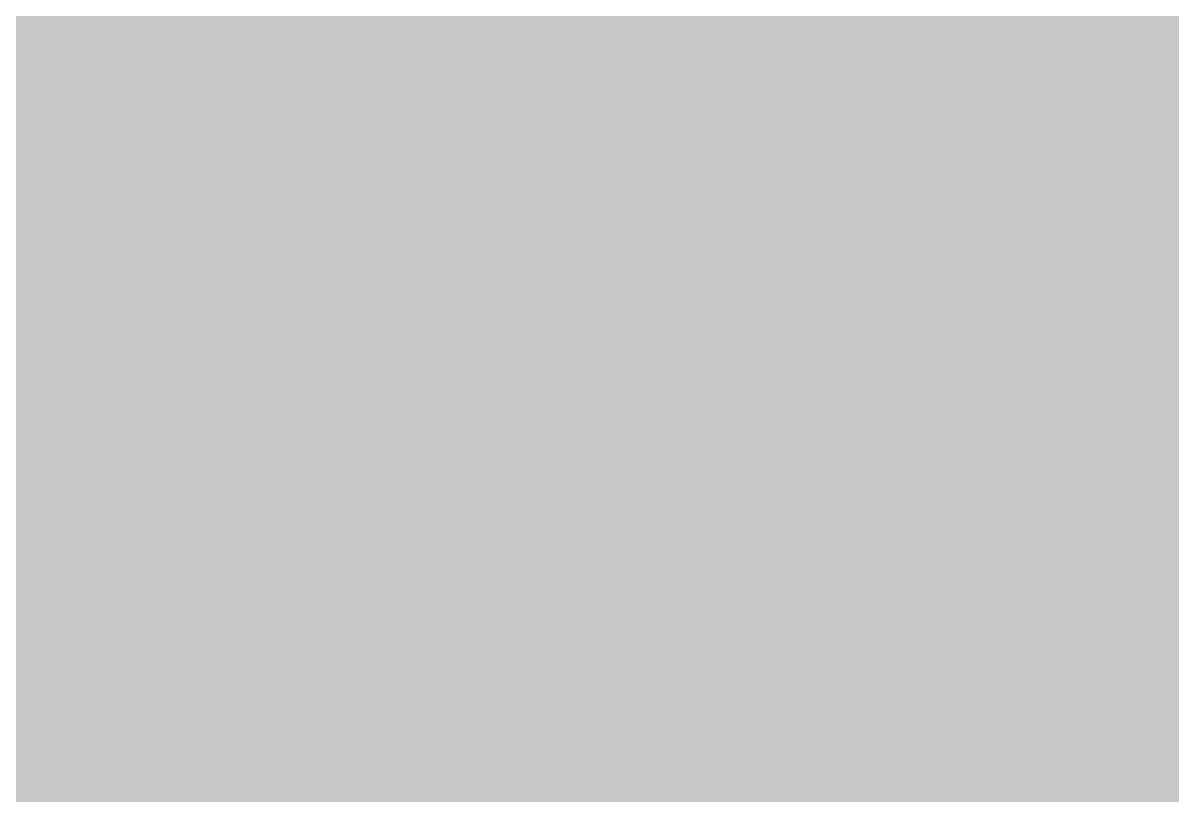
# Model space of a CAD drawing. Header units: millimetres. Extents: x 0 to 441, y 0 to 123.
# Drawn here: x 59.7 to 119.3, y 38 to 78.1 of the extents above; entities that cross this region are included whole.
import ezdxf

# ---------------------------------------------------------------- set-up
doc = ezdxf.new("R2010")
doc.units = ezdxf.units.MM

msp = doc.modelspace()

# ---------------------------------------------------------------- hatches: boundary and pattern name
msp.add_hatch(color=40).paths.add_polyline_path([(426.8611, 123.4722), (427.035, 123.4694), (427.2102, 123.4669), (427.3855, 123.4618), (427.5607, 123.4542), (427.7335, 123.444), (427.9087, 123.4313), (428.0814, 123.4186), (428.2542, 123.4008), (428.4269, 123.383), (428.5996, 123.3627), (428.7723, 123.3399), (428.9425, 123.317), (429.1152, 123.2891), (429.2854, 123.2611), (429.4556, 123.2306), (429.6258, 123.1976), (429.7959, 123.1621), (429.9636, 123.1265), (430.1312, 123.0859), (430.2989, 123.0452), (430.4665, 123.002), (430.6316, 122.9563), (430.7992, 122.9106), (430.9643, 122.8598), (431.1294, 122.809), (431.292, 122.7557), (431.4546, 122.7023), (431.6171, 122.6439), (431.7797, 122.5855), (431.9397, 122.5245), (432.0997, 122.461), (432.2597, 122.3975), (432.4172, 122.3289), (432.5772, 122.2604), (432.7322, 122.1892), (432.8897, 122.1181), (433.0446, 122.0445), (433.1995, 121.9683), (433.3519, 121.8895), (433.5043, 121.8082), (433.6567, 121.727), (433.8066, 121.6431), (433.9565, 121.5568), (434.1038, 121.4679), (434.2511, 121.379), (434.3984, 121.2875), (434.5432, 121.1961), (434.688, 121.0996), (434.8328, 121.0031), (434.975, 120.904), (435.1147, 120.8049), (435.2544, 120.7008), (435.3941, 120.5992), (435.5313, 120.4925), (435.6684, 120.3858), (435.803, 120.2766), (435.9377, 120.1649), (436.0697, 120.0506), (436.2018, 119.9363), (436.3314, 119.8194), (436.4609, 119.7026), (436.5879, 119.5832), (436.7124, 119.4613), (436.8394, 119.3394), (436.9613, 119.2124), (437.0832, 119.0879), (437.2026, 118.9609), (437.3194, 118.8314), (437.4363, 118.7018), (437.5506, 118.5697), (437.6649, 118.4377), (437.7766, 118.303), (437.8858, 118.1684), (437.9925, 118.0313), (438.0992, 117.8941), (438.2008, 117.7544), (438.3049, 117.6147), (438.404, 117.475), (438.5031, 117.3328), (438.5996, 117.188), (438.6961, 117.0432), (438.7875, 116.8984), (438.879, 116.7511), (438.9679, 116.6038), (439.0568, 116.4565), (439.1431, 116.3066), (439.227, 116.1567), (439.3082, 116.0043), (439.3895, 115.8519), (439.4683, 115.6995), (439.5445, 115.5446), (439.6181, 115.3897), (439.6892, 115.2322), (439.7604, 115.0772), (439.8289, 114.9172), (439.8975, 114.7597), (439.961, 114.5997), (440.0245, 114.4397), (440.0855, 114.2797), (440.1439, 114.1171), (440.2023, 113.9546), (440.2557, 113.792), (440.309, 113.6294), (440.3598, 113.4643), (440.4106, 113.2992), (440.4563, 113.1316), (440.502, 112.9665), (440.5452, 112.7989), (440.5859, 112.6312), (440.6265, 112.4636), (440.6621, 112.2959), (440.6976, 112.1258), (440.7306, 111.9556), (440.7611, 111.7854), (440.7891, 111.6152), (440.817, 111.4425), (440.8399, 111.2723), (440.8627, 111.0996), (440.883, 110.9269), (440.9008, 110.7542), (440.9186, 110.5814), (440.9313, 110.4087), (440.944, 110.2335), (440.9542, 110.0607), (440.9618, 109.8855), (440.9669, 109.7102), (440.9694, 109.535), (440.9719, 109.3597), (440.9722, 14.1111), (440.9694, 13.9344), (440.9669, 13.7592), (440.9618, 13.5839), (440.9542, 13.4112), (440.944, 13.2359), (440.9313, 13.0607), (440.9186, 12.888), (440.9008, 12.7152), (440.883, 12.5425), (440.8627, 12.3698), (440.8399, 12.1971), (440.817, 12.0269), (440.7891, 11.8542), (440.7611, 11.684), (440.7306, 11.5138), (440.6976, 11.3436), (440.6621, 11.176), (440.6265, 11.0058), (440.5859, 10.8382), (440.5452, 10.6705), (440.502, 10.5029), (440.4563, 10.3378), (440.4106, 10.1702), (440.3598, 10.0051), (440.309, 9.8425), (440.2557, 9.6774), (440.2023, 9.5148), (440.1439, 9.3523), (440.0855, 9.1897), (440.0245, 9.0297), (439.961, 8.8697), (439.8975, 8.7097), (439.8289, 8.5522), (439.7604, 8.3947), (439.6892, 8.2372), (439.6181, 8.0797), (439.5445, 7.9248), (439.4683, 7.7699), (439.3895, 7.6175), (439.3082, 7.4651), (439.227, 7.3127), (439.1431, 7.1628), (439.0568, 7.0129), (438.9679, 6.8656), (438.879, 6.7183), (438.7875, 6.571), (438.6961, 6.4262), (438.5996, 6.2814), (438.5031, 6.1366), (438.404, 5.9944), (438.3049, 5.8547), (438.2008, 5.715), (438.0992, 5.5753), (437.9925, 5.4381), (437.8858, 5.301), (437.7766, 5.1664), (437.6649, 5.0317), (437.5506, 4.8997), (437.4363, 4.7676), (437.3194, 4.638), (437.2026, 4.511), (437.0832, 4.3815), (436.9613, 4.257), (436.8394, 4.1326), (436.7124, 4.0081), (436.5879, 3.8862), (436.4609, 3.7668), (436.3314, 3.65), (436.2018, 3.5331), (436.0697, 3.4188), (435.9377, 3.3045), (435.803, 3.1953), (435.6684, 3.0861), (435.5313, 2.9769), (435.3941, 2.8727), (435.2544, 2.7686), (435.1147, 2.6645), (434.975, 2.5654), (434.8328, 2.4663), (434.688, 2.3698), (434.5432, 2.2733), (434.3984, 2.1819), (434.2511, 2.0904), (434.1038, 2.0015), (433.9565, 1.9126), (433.8066, 1.8263), (433.6567, 1.7424), (433.5043, 1.6612), (433.3519, 1.5799), (433.1995, 1.5037), (433.0446, 1.4275), (432.8897, 1.3513), (432.7322, 1.2802), (432.5772, 1.209), (432.4172, 1.1405), (432.2597, 1.0719), (432.0997, 1.0084), (431.9397, 0.9449), (431.7797, 0.8839), (431.6171, 0.8255), (431.4546, 0.7671), (431.292, 0.7137), (431.1294, 0.6604), (430.9643, 0.6096), (430.7992, 0.5588), (430.6316, 0.5131), (430.4665, 0.4674), (430.2989, 0.4242), (430.1312, 0.3835), (429.9636, 0.3454), (429.7959, 0.3073), (429.6258, 0.2718), (429.4556, 0.2388), (429.2854, 0.2083), (429.1152, 0.1803), (428.9425, 0.1524), (428.7723, 0.1295), (428.5996, 0.1067), (428.4269, 0.0864), (428.2542, 0.0686), (428.0814, 0.0508), (427.9087, 0.0381), (427.7335, 0.0254), (427.5607, 0.0152), (427.3855, 0.0076), (427.2102, 0.0025), (427.035, 0), (426.8597, 0), (104.0694, 0), (103.7082, 0), (103.3475, 0.0051), (102.9894, 0.0127), (102.6312, 0.0229), (102.2706, 0.0356), (101.9124, 0.0508), (101.5543, 0.0711), (101.1961, 0.094), (100.838, 0.1168), (100.4824, 0.1448), (100.1243, 0.1778), (99.7687, 0.2108), (99.4131, 0.2464), (99.0575, 0.287), (98.7019, 0.3302), (98.3463, 0.3734), (97.9932, 0.4216), (97.6376, 0.475), (97.2845, 0.5283), (96.9315, 0.5842), (96.581, 0.6452), (96.2279, 0.7061), (95.8774, 0.7722), (95.5269, 0.8407), (95.1763, 0.9119), (94.8284, 0.9855), (94.4804, 1.0617), (94.1324, 1.143), (93.7844, 1.2243), (93.4364, 1.3106), (93.091, 1.3995), (92.7456, 1.4884), (92.4027, 1.5824), (92.0598, 1.6789), (91.7169, 1.778), (91.374, 1.8821), (91.0336, 1.9863), (90.6932, 2.093), (90.3529, 2.2047), (90.0151, 2.319), (89.6772, 2.4333), (89.3394, 2.5527), (89.0041, 2.6746), (88.6689, 2.7991), (88.3361, 2.9261), (88.0034, 3.0556), (87.6706, 3.1877), (87.3404, 3.3249), (87.0102, 3.462), (86.68, 3.6043), (86.3524, 3.7465), (86.0273, 3.8938), (85.6996, 4.0411), (85.377, 4.1935), (85.0519, 4.3485), (84.7293, 4.506), (84.4093, 4.666), (84.0892, 4.8285), (83.7717, 4.9936), (83.4542, 5.1613), (83.1367, 5.3315), (82.8218, 5.5042), (82.5094, 5.682), (82.1969, 5.8598), (7.0556, 49.5155), (6.8504, 49.6341), (6.6497, 49.7561), (6.4516, 49.8831), (6.256, 50.0126), (6.063, 50.1421), (5.8725, 50.2793), (5.6845, 50.4165), (5.4966, 50.5562), (5.3137, 50.6984), (5.1333, 50.8457), (4.9581, 50.9956), (4.7828, 51.1454), (4.6101, 51.3004), (4.4399, 51.4579), (4.2748, 51.6153), (4.1097, 51.7779), (3.9497, 51.943), (3.7922, 52.1106), (3.6347, 52.2783), (3.4823, 52.451), (3.335, 52.6237), (3.1877, 52.8015), (3.0429, 52.9793), (2.9032, 53.1597), (2.7661, 53.3425), (2.6314, 53.528), (2.4994, 53.7134), (2.3724, 53.9039), (2.2454, 54.0944), (2.1234, 54.2874), (2.0041, 54.483), (1.8898, 54.6786), (1.778, 54.8792), (1.6662, 55.0799), (1.5621, 55.2806), (1.458, 55.4863), (1.3589, 55.6895), (1.2624, 55.8978), (1.1684, 56.1061), (1.0795, 56.3169), (0.9931, 56.5302), (0.9119, 56.7436), (0.8306, 56.957), (0.7569, 57.1754), (0.6833, 57.3913), (0.6147, 57.6123), (0.5486, 57.8307), (0.4877, 58.0542), (0.4293, 58.2752), (0.3734, 58.4987), (0.3226, 58.7248), (0.2769, 58.9509), (0.2311, 59.1795), (0.193, 59.4055), (0.1549, 59.6367), (0.1219, 59.8653), (0.094, 60.0964), (0.0686, 60.3275), (0.0483, 60.5612), (0.0305, 60.7949), (0.0152, 61.0286), (0.0076, 61.2623), (0, 61.4985), (0, 61.7347), (0, 61.8515), (0, 61.9658), (0.0025, 62.0827), (0.0076, 62.1995), (0.0102, 62.3138), (0.0152, 62.4307), (0.0229, 62.545), (0.0279, 62.6618), (0.0381, 62.7761), (0.0457, 62.8929), (0.0559, 63.0072), (0.066, 63.1215), (0.0787, 63.2358), (0.0914, 63.3527), (0.1041, 63.467), (0.1194, 63.5813), (0.1346, 63.6956), (0.1524, 63.8099), (0.1702, 63.9242), (0.188, 64.0359), (0.2057, 64.1502), (0.2261, 64.2645), (0.2489, 64.3763), (0.2692, 64.4906), (0.2921, 64.6024), (0.3175, 64.7167), (0.3429, 64.8284), (0.3683, 64.9402), (0.3937, 65.0519), (0.4216, 65.1637), (0.4496, 65.2755), (0.4801, 65.3872), (0.5105, 65.499), (0.541, 65.6082), (0.574, 65.72), (0.6071, 65.8292), (0.6401, 65.9409), (0.6756, 66.0502), (0.7112, 66.1594), (0.7468, 66.2686), (0.7849, 66.3778), (0.823, 66.487), (0.8611, 66.5937), (0.9017, 66.7029), (0.9423, 66.8096), (0.9855, 66.9163), (1.0287, 67.0255), (1.0719, 67.1322), (1.1151, 67.2389), (1.1608, 67.343), (1.2065, 67.4497), (1.2548, 67.5538), (1.303, 67.6605), (1.3513, 67.7647), (1.4021, 67.8688), (1.4529, 67.9729), (1.5037, 68.0771), (1.557, 68.1787), (1.6104, 68.2828), (1.6637, 68.3844), (1.7196, 68.486), (1.7755, 68.5876), (1.8313, 68.6892), (1.8898, 68.7908), (1.9482, 68.8899), (2.0066, 68.9915), (2.0676, 69.0905), (2.1285, 69.1896), (2.1895, 69.2861), (2.253, 69.3852), (2.3139, 69.4817), (2.38, 69.5782), (2.4435, 69.6722), (2.5095, 69.7687), (2.5756, 69.8627), (2.6416, 69.9567), (2.7102, 70.0507), (2.7788, 70.1446), (2.8473, 70.2361), (2.9185, 70.3275), (2.987, 70.419), (3.0582, 70.5104), (3.1318, 70.5993), (3.2029, 70.6907), (3.2766, 70.7771), (3.3528, 70.866), (3.4265, 70.9549), (3.5027, 71.0413), (3.5789, 71.1276), (3.6551, 71.214), (3.7338, 71.2978), (3.8125, 71.3816), (3.8913, 71.4654), (3.97, 71.5493), (4.0513, 71.6305), (4.1326, 71.7118), (4.2139, 71.7931), (4.2951, 71.8744), (4.379, 71.9531), (4.4628, 72.0319), (4.5466, 72.1106), (4.633, 72.1893), (4.7168, 72.2655), (4.8031, 72.3417), (4.8895, 72.4179), (4.9784, 72.4941), (5.0673, 72.5678), (5.1562, 72.6415), (5.2451, 72.7126), (5.334, 72.7862), (5.4254, 72.8574), (5.5169, 72.9285), (5.6083, 72.9971), (5.6998, 73.0656), (5.7937, 73.1342), (5.8877, 73.2028), (5.9817, 73.2688), (6.0757, 73.3349), (6.1722, 73.4009), (6.2662, 73.467), (6.3627, 73.5305), (6.4618, 73.594), (6.5583, 73.6549), (6.6573, 73.7159), (6.7539, 73.7768), (6.8555, 73.8378), (6.9545, 73.8962), (7.0536, 73.9546), (82.1972, 117.6115), (82.5094, 117.79), (82.8218, 117.9652), (83.1367, 118.1379), (83.4542, 118.3081), (83.7717, 118.4758), (84.0892, 118.6409), (84.4093, 118.8034), (84.7293, 118.9634), (85.0519, 119.1209), (85.377, 119.2759), (85.6996, 119.4283), (86.0273, 119.5756), (86.3524, 119.7229), (86.68, 119.8677), (87.0102, 120.0074), (87.3404, 120.1445), (87.6706, 120.2817), (88.0034, 120.4138), (88.3361, 120.5433), (88.6689, 120.6703), (89.0041, 120.7948), (89.3394, 120.9167), (89.6772, 121.0361), (90.0151, 121.1529), (90.3529, 121.2647), (90.6932, 121.3764), (91.0336, 121.4831), (91.374, 121.5873), (91.7169, 121.6914), (92.0598, 121.7905), (92.4027, 121.887), (92.7456, 121.981), (93.091, 122.0724), (93.4364, 122.1588), (93.7844, 122.2451), (94.1324, 122.3264), (94.4804, 122.4077), (94.8284, 122.4839), (95.1763, 122.5575), (95.5269, 122.6287), (95.8774, 122.6972), (96.2279, 122.7633), (96.581, 122.8242), (96.9315, 122.8852), (97.2845, 122.9411), (97.6376, 122.997), (97.9932, 123.0478), (98.3463, 123.096), (98.7019, 123.1392), (99.0575, 123.1824), (99.4131, 123.223), (99.7687, 123.2586), (100.1243, 123.2916), (100.4824, 123.3246), (100.838, 123.3526), (101.1961, 123.3754), (101.5543, 123.3983), (101.9124, 123.4186), (102.2706, 123.4338), (102.6312, 123.4465), (102.9894, 123.4567), (103.3475, 123.4643), (103.7082, 123.4694), (104.0689, 123.4719)])
h = msp.add_hatch(color=59)
edge = h.paths.add_edge_path()
edge.add_line((101.8812, 38.8056), (102.2985, 38.8087))
edge.add_line((102.2985, 38.8087), (102.7125, 38.8188))
edge.add_line((102.7125, 38.8188), (103.1215, 38.8391))
edge.add_line((103.1215, 38.8391), (103.5279, 38.8645))
edge.add_line((103.5279, 38.8645), (103.9292, 38.9001))
edge.add_line((103.9292, 38.9001), (104.3254, 38.9433))
edge.add_line((104.3254, 38.9433), (104.7166, 38.9941))
edge.add_line((104.7166, 38.9941), (105.1052, 39.0525))
edge.add_line((105.1052, 39.0525), (105.4887, 39.1211))
edge.add_line((105.4887, 39.1211), (105.8647, 39.1947))
edge.add_line((105.8647, 39.1947), (106.238, 39.2786))
edge.add_line((106.238, 39.2786), (106.6063, 39.3725))
edge.add_line((106.6063, 39.3725), (106.9721, 39.4716))
edge.add_line((106.9721, 39.4716), (107.3302, 39.5808))
edge.add_line((107.3302, 39.5808), (107.6833, 39.7002))
edge.add_line((107.6833, 39.7002), (108.0313, 39.8272))
edge.add_line((108.0313, 39.8272), (108.3742, 39.9618))
edge.add_line((108.3742, 39.9618), (108.712, 40.1066))
edge.add_line((108.712, 40.1066), (109.0422, 40.2615))
edge.add_line((109.0422, 40.2615), (109.3699, 40.4241))
edge.add_line((109.3699, 40.4241), (109.6899, 40.5943))
edge.add_line((109.6899, 40.5943), (110.0049, 40.7772))
edge.add_line((110.0049, 40.7772), (110.3147, 40.9677))
edge.add_line((110.3147, 40.9677), (110.617, 41.1683))
edge.add_line((110.617, 41.1683), (110.9142, 41.3766))
edge.add_line((110.9142, 41.3766), (111.2063, 41.595))
edge.add_line((111.2063, 41.595), (111.4933, 41.8236))
edge.add_line((111.4933, 41.8236), (111.7702, 42.0624))
edge.add_line((111.7702, 42.0624), (112.0445, 42.3113))
edge.add_line((112.0445, 42.3113), (112.3112, 42.5704))
edge.add_line((112.3112, 42.5704), (112.5703, 42.8396))
edge.add_line((112.5703, 42.8396), (112.8243, 43.1165))
edge.add_line((112.8243, 43.1165), (113.0732, 43.4061))
edge.add_line((113.0732, 43.4061), (113.3119, 43.7058))
edge.add_line((113.3119, 43.7058), (113.5456, 44.0131))
edge.add_line((113.5456, 44.0131), (113.7742, 44.3332))
edge.add_line((113.7742, 44.3332), (113.9952, 44.6634))
edge.add_line((113.9952, 44.6634), (114.206, 45.0063))
edge.add_line((114.206, 45.0063), (114.4143, 45.3568))
edge.add_line((114.4143, 45.3568), (114.6124, 45.72))
edge.add_line((114.6124, 45.72), (114.8055, 46.0908))
edge.add_line((114.8055, 46.0908), (114.9883, 46.4769))
edge.add_line((114.9883, 46.4769), (115.1661, 46.8706))
edge.add_line((115.1661, 46.8706), (115.3363, 47.277))
edge.add_line((115.3363, 47.277), (115.4989, 47.6936))
edge.add_line((115.4989, 47.6936), (115.6538, 48.1228))
edge.add_line((115.6538, 48.1228), (115.8011, 48.5623))
edge.add_line((115.8011, 48.5623), (115.9383, 49.0144))
edge.add_line((115.9383, 49.0144), (116.0704, 49.4767))
edge.add_line((116.0704, 49.4767), (116.1948, 49.9516))
edge.add_line((116.1948, 49.9516), (116.3091, 50.4368))
edge.add_line((116.3091, 50.4368), (116.4184, 50.9346))
edge.add_line((116.4184, 50.9346), (116.5174, 51.4452))
edge.add_line((116.5174, 51.4452), (116.6089, 51.9659))
edge.add_line((116.6089, 51.9659), (116.6901, 52.4993))
edge.add_line((116.6901, 52.4993), (116.7663, 53.0454))
edge.add_line((116.7663, 53.0454), (116.8298, 53.6042))
edge.add_line((116.8298, 53.6042), (116.8883, 54.1731))
edge.add_line((116.8883, 54.1731), (116.9365, 54.7548))
edge.add_line((116.9365, 54.7548), (116.9772, 55.3491))
edge.add_line((116.9772, 55.3491), (117.0076, 55.9562))
edge.add_line((117.0076, 55.9562), (117.0305, 56.576))
edge.add_line((117.0305, 56.576), (117.0457, 57.2084))
edge.add_line((117.0457, 57.2084), (117.0483, 57.8536))
edge.add_line((117.0483, 57.8536), (117.0457, 58.4987))
edge.add_line((117.0457, 58.4987), (117.0305, 59.1312))
edge.add_line((117.0305, 59.1312), (117.0076, 59.751))
edge.add_line((117.0076, 59.751), (116.9772, 60.358))
edge.add_line((116.9772, 60.358), (116.9365, 60.9524))
edge.add_line((116.9365, 60.9524), (116.8883, 61.5366))
edge.add_line((116.8883, 61.5366), (116.8298, 62.1055))
edge.add_line((116.8298, 62.1055), (116.7663, 62.6643))
edge.add_line((116.7663, 62.6643), (116.6901, 63.2079))
edge.add_line((116.6901, 63.2079), (116.6089, 63.7413))
edge.add_line((116.6089, 63.7413), (116.5174, 64.2645))
edge.add_line((116.5174, 64.2645), (116.4184, 64.7725))
edge.add_line((116.4184, 64.7725), (116.3091, 65.2704))
edge.add_line((116.3091, 65.2704), (116.1948, 65.7581))
edge.add_line((116.1948, 65.7581), (116.0704, 66.2305))
edge.add_line((116.0704, 66.2305), (115.9383, 66.6953))
edge.add_line((115.9383, 66.6953), (115.8011, 67.1449))
edge.add_line((115.8011, 67.1449), (115.6538, 67.5843))
edge.add_line((115.6538, 67.5843), (115.4989, 68.0136))
edge.add_line((115.4989, 68.0136), (115.3363, 68.4301))
edge.add_line((115.3363, 68.4301), (115.1661, 68.8365))
edge.add_line((115.1661, 68.8365), (114.9883, 69.2328))
edge.add_line((114.9883, 69.2328), (114.8055, 69.6163))
edge.add_line((114.8055, 69.6163), (114.6124, 69.9897))
edge.add_line((114.6124, 69.9897), (114.4143, 70.3529))
edge.add_line((114.4143, 70.3529), (114.206, 70.7034))
edge.add_line((114.206, 70.7034), (113.9952, 71.0438))
edge.add_line((113.9952, 71.0438), (113.7742, 71.374))
edge.add_line((113.7742, 71.374), (113.5456, 71.694))
edge.add_line((113.5456, 71.694), (113.3119, 72.0039))
edge.add_line((113.3119, 72.0039), (113.0732, 72.3036))
edge.add_line((113.0732, 72.3036), (112.8243, 72.5907))
edge.add_line((112.8243, 72.5907), (112.5703, 72.8701))
edge.add_line((112.5703, 72.8701), (112.3112, 73.1393))
edge.add_line((112.3112, 73.1393), (112.0445, 73.3958))
edge.add_line((112.0445, 73.3958), (111.7702, 73.6448))
edge.add_line((111.7702, 73.6448), (111.4933, 73.8835))
edge.add_line((111.4933, 73.8835), (111.2063, 74.1121))
edge.add_line((111.2063, 74.1121), (110.9142, 74.3331))
edge.add_line((110.9142, 74.3331), (110.617, 74.5414))
edge.add_line((110.617, 74.5414), (110.3147, 74.742))
edge.add_line((110.3147, 74.742), (110.0049, 74.9325))
edge.add_line((110.0049, 74.9325), (109.6899, 75.1129))
edge.add_line((109.6899, 75.1129), (109.3699, 75.2856))
edge.add_line((109.3699, 75.2856), (109.0422, 75.4482))
edge.add_line((109.0422, 75.4482), (108.712, 75.6031))
edge.add_line((108.712, 75.6031), (108.3742, 75.7453))
edge.add_line((108.3742, 75.7453), (108.0313, 75.8825))
edge.add_line((108.0313, 75.8825), (107.6833, 76.0095))
edge.add_line((107.6833, 76.0095), (107.3302, 76.1263))
edge.add_line((107.3302, 76.1263), (106.9721, 76.2356))
edge.add_line((106.9721, 76.2356), (106.6063, 76.3372))
edge.add_line((106.6063, 76.3372), (106.238, 76.4286))
edge.add_line((106.238, 76.4286), (105.8647, 76.5124))
edge.add_line((105.8647, 76.5124), (105.4887, 76.5886))
edge.add_line((105.4887, 76.5886), (105.1052, 76.6547))
edge.add_line((105.1052, 76.6547), (104.7166, 76.7156))
edge.add_line((104.7166, 76.7156), (104.3254, 76.7664))
edge.add_line((104.3254, 76.7664), (103.9292, 76.8071))
edge.add_line((103.9292, 76.8071), (103.5279, 76.8426))
edge.add_line((103.5279, 76.8426), (103.1215, 76.8706))
edge.add_line((103.1215, 76.8706), (102.7125, 76.8883))
edge.add_line((102.7125, 76.8883), (102.2985, 76.901))
edge.add_line((102.2985, 76.901), (101.8794, 76.9036))
edge.add_line((101.8794, 76.9036), (101.4628, 76.901))
edge.add_line((101.4628, 76.901), (101.0488, 76.8883))
edge.add_line((101.0488, 76.8883), (100.6373, 76.8706))
edge.add_line((100.6373, 76.8706), (100.2335, 76.8426))
edge.add_line((100.2335, 76.8426), (99.8322, 76.8071))
edge.add_line((99.8322, 76.8071), (99.4359, 76.7664))
edge.add_line((99.4359, 76.7664), (99.0422, 76.7156))
edge.add_line((99.0422, 76.7156), (98.6561, 76.6547))
edge.add_line((98.6561, 76.6547), (98.2726, 76.5886))
edge.add_line((98.2726, 76.5886), (97.8941, 76.5124))
edge.add_line((97.8941, 76.5124), (97.5208, 76.4286))
edge.add_line((97.5208, 76.4286), (97.1525, 76.3372))
edge.add_line((97.1525, 76.3372), (96.7892, 76.2356))
edge.add_line((96.7892, 76.2356), (96.4311, 76.1263))
edge.add_line((96.4311, 76.1263), (96.078, 76.0095))
edge.add_line((96.078, 76.0095), (95.7301, 75.8825))
edge.add_line((95.7301, 75.8825), (95.3872, 75.7453))
edge.add_line((95.3872, 75.7453), (95.0493, 75.6031))
edge.add_line((95.0493, 75.6031), (94.7166, 75.4482))
edge.add_line((94.7166, 75.4482), (94.3915, 75.2856))
edge.add_line((94.3915, 75.2856), (94.0714, 75.1129))
edge.add_line((94.0714, 75.1129), (93.7565, 74.9325))
edge.add_line((93.7565, 74.9325), (93.4466, 74.742))
edge.add_line((93.4466, 74.742), (93.1418, 74.5414))
edge.add_line((93.1418, 74.5414), (92.8446, 74.3331))
edge.add_line((92.8446, 74.3331), (92.5551, 74.1121))
edge.add_line((92.5551, 74.1121), (92.268, 73.8835))
edge.add_line((92.268, 73.8835), (91.9886, 73.6448))
edge.add_line((91.9886, 73.6448), (91.7169, 73.3958))
edge.add_line((91.7169, 73.3958), (91.4502, 73.1393))
edge.add_line((91.4502, 73.1393), (91.1885, 72.8701))
edge.add_line((91.1885, 72.8701), (90.9345, 72.5907))
edge.add_line((90.9345, 72.5907), (90.6882, 72.3036))
edge.add_line((90.6882, 72.3036), (90.4469, 72.0039))
edge.add_line((90.4469, 72.0039), (90.2132, 71.694))
edge.add_line((90.2132, 71.694), (89.9871, 71.374))
edge.add_line((89.9871, 71.374), (89.7661, 71.0438))
edge.add_line((89.7661, 71.0438), (89.5528, 70.7034))
edge.add_line((89.5528, 70.7034), (89.347, 70.3529))
edge.add_line((89.347, 70.3529), (89.1489, 69.9897))
edge.add_line((89.1489, 69.9897), (88.9559, 69.6163))
edge.add_line((88.9559, 69.6163), (88.773, 69.2328))
edge.add_line((88.773, 69.2328), (88.5952, 68.8365))
edge.add_line((88.5952, 68.8365), (88.425, 68.4301))
edge.add_line((88.425, 68.4301), (88.2625, 68.0136))
edge.add_line((88.2625, 68.0136), (88.1075, 67.5843))
edge.add_line((88.1075, 67.5843), (87.9602, 67.1449))
edge.add_line((87.9602, 67.1449), (87.823, 66.6953))
edge.add_line((87.823, 66.6953), (87.691, 66.2305))
edge.add_line((87.691, 66.2305), (87.5665, 65.7581))
edge.add_line((87.5665, 65.7581), (87.4522, 65.2704))
edge.add_line((87.4522, 65.2704), (87.343, 64.7725))
edge.add_line((87.343, 64.7725), (87.2439, 64.2645))
edge.add_line((87.2439, 64.2645), (87.1525, 63.7413))
edge.add_line((87.1525, 63.7413), (87.0712, 63.2079))
edge.add_line((87.0712, 63.2079), (86.995, 62.6643))
edge.add_line((86.995, 62.6643), (86.929, 62.1055))
edge.add_line((86.929, 62.1055), (86.8731, 61.5366))
edge.add_line((86.8731, 61.5366), (86.8248, 60.9524))
edge.add_line((86.8248, 60.9524), (86.7842, 60.358))
edge.add_line((86.7842, 60.358), (86.7512, 59.751))
edge.add_line((86.7512, 59.751), (86.7308, 59.1312))
edge.add_line((86.7308, 59.1312), (86.7156, 58.4987))
edge.add_line((86.7156, 58.4987), (86.7131, 57.8536))
edge.add_line((86.7131, 57.8536), (86.7156, 57.2414))
edge.add_line((86.7156, 57.2414), (86.7308, 56.6395))
edge.add_line((86.7308, 56.6395), (86.7512, 56.0476))
edge.add_line((86.7512, 56.0476), (86.7842, 55.466))
edge.add_line((86.7842, 55.466), (86.8248, 54.897))
edge.add_line((86.8248, 54.897), (86.8731, 54.3357))
edge.add_line((86.8731, 54.3357), (86.929, 53.787))
edge.add_line((86.929, 53.787), (86.995, 53.2486))
edge.add_line((86.995, 53.2486), (87.0712, 52.7202))
edge.add_line((87.0712, 52.7202), (87.1525, 52.2021))
edge.add_line((87.1525, 52.2021), (87.2439, 51.6941))
edge.add_line((87.2439, 51.6941), (87.343, 51.1962))
edge.add_line((87.343, 51.1962), (87.4522, 50.7111))
edge.add_line((87.4522, 50.7111), (87.5665, 50.2336))
edge.add_line((87.5665, 50.2336), (87.691, 49.7688))
edge.add_line((87.691, 49.7688), (87.823, 49.3116))
edge.add_line((87.823, 49.3116), (87.9602, 48.8671))
edge.add_line((87.9602, 48.8671), (88.1075, 48.4302))
edge.add_line((88.1075, 48.4302), (88.2625, 48.006))
edge.add_line((88.2625, 48.006), (88.425, 47.5894))
edge.add_line((88.425, 47.5894), (88.5952, 47.1856))
edge.add_line((88.5952, 47.1856), (88.773, 46.7893))
edge.add_line((88.773, 46.7893), (88.9559, 46.4033))
edge.add_line((88.9559, 46.4033), (89.1489, 46.0299))
edge.add_line((89.1489, 46.0299), (89.347, 45.6641))
edge.add_line((89.347, 45.6641), (89.5528, 45.3085))
edge.add_line((89.5528, 45.3085), (89.7661, 44.9631))
edge.add_line((89.7661, 44.9631), (89.9871, 44.6278))
edge.add_line((89.9871, 44.6278), (90.2132, 44.3001))
edge.add_line((90.2132, 44.3001), (90.4469, 43.9852))
edge.add_line((90.4469, 43.9852), (90.6882, 43.6778))
edge.add_line((90.6882, 43.6778), (90.9345, 43.3807))
edge.add_line((90.9345, 43.3807), (91.1885, 43.0936))
edge.add_line((91.1885, 43.0936), (91.4502, 42.8168))
edge.add_line((91.4502, 42.8168), (91.7169, 42.5501))
edge.add_line((91.7169, 42.5501), (91.9886, 42.291))
edge.add_line((91.9886, 42.291), (92.268, 42.0421))
edge.add_line((92.268, 42.0421), (92.5551, 41.8033))
edge.add_line((92.5551, 41.8033), (92.8446, 41.5747))
edge.add_line((92.8446, 41.5747), (93.1418, 41.3537))
edge.add_line((93.1418, 41.3537), (93.4466, 41.1429))
edge.add_line((93.4466, 41.1429), (93.7565, 40.9397))
edge.add_line((93.7565, 40.9397), (94.0714, 40.7492))
edge.add_line((94.0714, 40.7492), (94.3915, 40.5663))
edge.add_line((94.3915, 40.5663), (94.7166, 40.3911))
edge.add_line((94.7166, 40.3911), (95.0493, 40.226))
edge.add_line((95.0493, 40.226), (95.3872, 40.071))
edge.add_line((95.3872, 40.071), (95.7301, 39.9263))
edge.add_line((95.7301, 39.9263), (96.078, 39.7891))
edge.add_line((96.078, 39.7891), (96.4311, 39.6596))
edge.add_line((96.4311, 39.6596), (96.7892, 39.5427))
edge.add_line((96.7892, 39.5427), (97.1525, 39.431))
edge.add_line((97.1525, 39.431), (97.5208, 39.3319))
edge.add_line((97.5208, 39.3319), (97.8941, 39.2379))
edge.add_line((97.8941, 39.2379), (98.2726, 39.1566))
edge.add_line((98.2726, 39.1566), (98.6561, 39.083))
edge.add_line((98.6561, 39.083), (99.0422, 39.0169))
edge.add_line((99.0422, 39.0169), (99.4359, 38.9611))
edge.add_line((99.4359, 38.9611), (99.8322, 38.9128))
edge.add_line((99.8322, 38.9128), (100.2335, 38.8722))
edge.add_line((100.2335, 38.8722), (100.6373, 38.8442))
edge.add_line((100.6373, 38.8442), (101.0488, 38.8214))
edge.add_line((101.0488, 38.8214), (101.4628, 38.8087))
edge.add_line((101.4628, 38.8087), (101.8794, 38.8036))
edge = h.paths.add_edge_path(flags=16)
edge.add_line((101.8812, 71.1895), (102.1359, 71.186))
edge.add_line((102.1359, 71.186), (102.3874, 71.1759))
edge.add_line((102.3874, 71.1759), (102.6338, 71.1632))
edge.add_line((102.6338, 71.1632), (102.8751, 71.1429))
edge.add_line((102.8751, 71.1429), (103.1113, 71.1175))
edge.add_line((103.1113, 71.1175), (103.345, 71.0844))
edge.add_line((103.345, 71.0844), (103.5736, 71.0463))
edge.add_line((103.5736, 71.0463), (103.7971, 71.0032))
edge.add_line((103.7971, 71.0032), (104.0155, 70.9524))
edge.add_line((104.0155, 70.9524), (104.2314, 70.8965))
edge.add_line((104.2314, 70.8965), (104.4397, 70.8355))
edge.add_line((104.4397, 70.8355), (104.6455, 70.7669))
edge.add_line((104.6455, 70.7669), (104.8487, 70.6933))
edge.add_line((104.8487, 70.6933), (105.0442, 70.6145))
edge.add_line((105.0442, 70.6145), (105.2373, 70.5282))
edge.add_line((105.2373, 70.5282), (105.4252, 70.4342))
edge.add_line((105.4252, 70.4342), (105.6107, 70.3351))
edge.add_line((105.6107, 70.3351), (105.7885, 70.2285))
edge.add_line((105.7885, 70.2285), (105.9637, 70.1167))
edge.add_line((105.9637, 70.1167), (106.1364, 69.9999))
edge.add_line((106.1364, 69.9999), (106.3015, 69.8754))
edge.add_line((106.3015, 69.8754), (106.4641, 69.7433))
edge.add_line((106.4641, 69.7433), (106.6216, 69.6062))
edge.add_line((106.6216, 69.6062), (106.7765, 69.4614))
edge.add_line((106.7765, 69.4614), (106.9264, 69.3115))
edge.add_line((106.9264, 69.3115), (107.0712, 69.154))
edge.add_line((107.0712, 69.154), (107.2134, 68.9889))
edge.add_line((107.2134, 68.9889), (107.3506, 68.8188))
edge.add_line((107.3506, 68.8188), (107.4852, 68.641))
edge.add_line((107.4852, 68.641), (107.6147, 68.4555))
edge.add_line((107.6147, 68.4555), (107.7392, 68.265))
edge.add_line((107.7392, 68.265), (107.8611, 68.0669))
edge.add_line((107.8611, 68.0669), (107.9779, 67.8612))
edge.add_line((107.9779, 67.8612), (108.0897, 67.6478))
edge.add_line((108.0897, 67.6478), (108.1989, 67.4294))
edge.add_line((108.1989, 67.4294), (108.3056, 67.2033))
edge.add_line((108.3056, 67.2033), (108.4047, 66.9696))
edge.add_line((108.4047, 66.9696), (108.5037, 66.7309))
edge.add_line((108.5037, 66.7309), (108.5952, 66.482))
edge.add_line((108.5952, 66.482), (108.6866, 66.228))
edge.add_line((108.6866, 66.228), (108.7704, 65.9663))
edge.add_line((108.7704, 65.9663), (108.8517, 65.6971))
edge.add_line((108.8517, 65.6971), (108.9304, 65.4202))
edge.add_line((108.9304, 65.4202), (109.0041, 65.1358))
edge.add_line((109.0041, 65.1358), (109.0752, 64.8437))
edge.add_line((109.0752, 64.8437), (109.1413, 64.5465))
edge.add_line((109.1413, 64.5465), (109.2048, 64.2391))
edge.add_line((109.2048, 64.2391), (109.2632, 63.9267))
edge.add_line((109.2632, 63.9267), (109.3191, 63.6041))
edge.add_line((109.3191, 63.6041), (109.3699, 63.2765))
edge.add_line((109.3699, 63.2765), (109.4181, 62.9387))
edge.add_line((109.4181, 62.9387), (109.4613, 62.5958))
edge.add_line((109.4613, 62.5958), (109.5019, 62.2427))
edge.add_line((109.5019, 62.2427), (109.54, 61.8846))
edge.add_line((109.54, 61.8846), (109.5731, 61.5163))
edge.add_line((109.5731, 61.5163), (109.601, 61.1403))
edge.add_line((109.601, 61.1403), (109.6289, 60.7593))
edge.add_line((109.6289, 60.7593), (109.6493, 60.3682))
edge.add_line((109.6493, 60.3682), (109.6696, 59.9694))
edge.add_line((109.6696, 59.9694), (109.6848, 59.563))
edge.add_line((109.6848, 59.563), (109.6975, 59.1464))
edge.add_line((109.6975, 59.1464), (109.7051, 58.7248))
edge.add_line((109.7051, 58.7248), (109.7102, 58.293))
edge.add_line((109.7102, 58.293), (109.7128, 57.8536))
edge.add_line((109.7128, 57.8536), (109.7102, 57.4573))
edge.add_line((109.7102, 57.4573), (109.7051, 57.0662))
edge.add_line((109.7051, 57.0662), (109.6975, 56.6776))
edge.add_line((109.6975, 56.6776), (109.6848, 56.2966))
edge.add_line((109.6848, 56.2966), (109.6696, 55.9232))
edge.add_line((109.6696, 55.9232), (109.6493, 55.5523))
edge.add_line((109.6493, 55.5523), (109.6289, 55.1891))
edge.add_line((109.6289, 55.1891), (109.601, 54.831))
edge.add_line((109.601, 54.831), (109.5731, 54.4779))
edge.add_line((109.5731, 54.4779), (109.54, 54.1299))
edge.add_line((109.54, 54.1299), (109.5019, 53.7896))
edge.add_line((109.5019, 53.7896), (109.4613, 53.4543))
edge.add_line((109.4613, 53.4543), (109.4181, 53.1241))
edge.add_line((109.4181, 53.1241), (109.3699, 52.799))
edge.add_line((109.3699, 52.799), (109.3191, 52.4815))
edge.add_line((109.3191, 52.4815), (109.2632, 52.1691))
edge.add_line((109.2632, 52.1691), (109.2048, 51.8617))
edge.add_line((109.2048, 51.8617), (109.1413, 51.562))
edge.add_line((109.1413, 51.562), (109.0752, 51.2674))
edge.add_line((109.0752, 51.2674), (109.0041, 50.9778))
edge.add_line((109.0041, 50.9778), (108.9304, 50.6959))
edge.add_line((108.9304, 50.6959), (108.8517, 50.419))
edge.add_line((108.8517, 50.419), (108.7704, 50.1472))
edge.add_line((108.7704, 50.1472), (108.6866, 49.8831))
edge.add_line((108.6866, 49.8831), (108.5952, 49.624))
edge.add_line((108.5952, 49.624), (108.5037, 49.3725))
edge.add_line((108.5037, 49.3725), (108.4047, 49.1261))
edge.add_line((108.4047, 49.1261), (108.3056, 48.8848))
edge.add_line((108.3056, 48.8848), (108.1989, 48.6512))
edge.add_line((108.1989, 48.6512), (108.0897, 48.4226))
edge.add_line((108.0897, 48.4226), (107.9779, 48.2016))
edge.add_line((107.9779, 48.2016), (107.8611, 47.9857))
edge.add_line((107.8611, 47.9857), (107.7392, 47.7749))
edge.add_line((107.7392, 47.7749), (107.6147, 47.5717))
edge.add_line((107.6147, 47.5717), (107.4852, 47.3761))
edge.add_line((107.4852, 47.3761), (107.3506, 47.1856))
edge.add_line((107.3506, 47.1856), (107.2134, 47.0002))
edge.add_line((107.2134, 47.0002), (107.0712, 46.8249))
edge.add_line((107.0712, 46.8249), (106.9264, 46.6522))
edge.add_line((106.9264, 46.6522), (106.7765, 46.4871))
edge.add_line((106.7765, 46.4871), (106.6216, 46.3296))
edge.add_line((106.6216, 46.3296), (106.4641, 46.1772))
edge.add_line((106.4641, 46.1772), (106.3015, 46.0324))
edge.add_line((106.3015, 46.0324), (106.1364, 45.8927))
edge.add_line((106.1364, 45.8927), (105.9637, 45.7606))
edge.add_line((105.9637, 45.7606), (105.7885, 45.6336))
edge.add_line((105.7885, 45.6336), (105.6107, 45.5143))
edge.add_line((105.6107, 45.5143), (105.4252, 45.4025))
edge.add_line((105.4252, 45.4025), (105.2373, 45.2958))
edge.add_line((105.2373, 45.2958), (105.0442, 45.1968))
edge.add_line((105.0442, 45.1968), (104.8487, 45.1028))
edge.add_line((104.8487, 45.1028), (104.6455, 45.019))
edge.add_line((104.6455, 45.019), (104.4397, 44.9377))
edge.add_line((104.4397, 44.9377), (104.2314, 44.8666))
edge.add_line((104.2314, 44.8666), (104.0155, 44.8005))
edge.add_line((104.0155, 44.8005), (103.7971, 44.7421))
edge.add_line((103.7971, 44.7421), (103.5736, 44.6888))
edge.add_line((103.5736, 44.6888), (103.345, 44.6456))
edge.add_line((103.345, 44.6456), (103.1113, 44.6075))
edge.add_line((103.1113, 44.6075), (102.8751, 44.5745))
edge.add_line((102.8751, 44.5745), (102.6338, 44.5516))
edge.add_line((102.6338, 44.5516), (102.3874, 44.5338))
edge.add_line((102.3874, 44.5338), (102.1359, 44.5237))
edge.add_line((102.1359, 44.5237), (101.8794, 44.5186))
edge.add_line((101.8794, 44.5186), (101.6254, 44.5237))
edge.add_line((101.6254, 44.5237), (101.3739, 44.5338))
edge.add_line((101.3739, 44.5338), (101.1276, 44.5516))
edge.add_line((101.1276, 44.5516), (100.8863, 44.5745))
edge.add_line((100.8863, 44.5745), (100.6475, 44.6075))
edge.add_line((100.6475, 44.6075), (100.4164, 44.6456))
edge.add_line((100.4164, 44.6456), (100.1878, 44.6888))
edge.add_line((100.1878, 44.6888), (99.9642, 44.7421))
edge.add_line((99.9642, 44.7421), (99.7433, 44.8005))
edge.add_line((99.7433, 44.8005), (99.5299, 44.8666))
edge.add_line((99.5299, 44.8666), (99.3191, 44.9377))
edge.add_line((99.3191, 44.9377), (99.1133, 45.019))
edge.add_line((99.1133, 45.019), (98.9127, 45.1028))
edge.add_line((98.9127, 45.1028), (98.7146, 45.1968))
edge.add_line((98.7146, 45.1968), (98.5241, 45.2958))
edge.add_line((98.5241, 45.2958), (98.3361, 45.4025))
edge.add_line((98.3361, 45.4025), (98.1507, 45.5143))
edge.add_line((98.1507, 45.5143), (97.9729, 45.6336))
edge.add_line((97.9729, 45.6336), (97.7976, 45.7606))
edge.add_line((97.7976, 45.7606), (97.6249, 45.8927))
edge.add_line((97.6249, 45.8927), (97.4598, 46.0324))
edge.add_line((97.4598, 46.0324), (97.2972, 46.1772))
edge.add_line((97.2972, 46.1772), (97.1372, 46.3296))
edge.add_line((97.1372, 46.3296), (96.9848, 46.4871))
edge.add_line((96.9848, 46.4871), (96.835, 46.6522))
edge.add_line((96.835, 46.6522), (96.6876, 46.8249))
edge.add_line((96.6876, 46.8249), (96.5479, 47.0002))
edge.add_line((96.5479, 47.0002), (96.4108, 47.1856))
edge.add_line((96.4108, 47.1856), (96.2762, 47.3761))
edge.add_line((96.2762, 47.3761), (96.1466, 47.5717))
edge.add_line((96.1466, 47.5717), (96.0222, 47.7749))
edge.add_line((96.0222, 47.7749), (95.9002, 47.9857))
edge.add_line((95.9002, 47.9857), (95.7834, 48.2016))
edge.add_line((95.7834, 48.2016), (95.6716, 48.4226))
edge.add_line((95.6716, 48.4226), (95.5624, 48.6512))
edge.add_line((95.5624, 48.6512), (95.4583, 48.8848))
edge.add_line((95.4583, 48.8848), (95.3567, 49.1261))
edge.add_line((95.3567, 49.1261), (95.2602, 49.3725))
edge.add_line((95.2602, 49.3725), (95.1662, 49.624))
edge.add_line((95.1662, 49.624), (95.0773, 49.8831))
edge.add_line((95.0773, 49.8831), (94.9909, 50.1472))
edge.add_line((94.9909, 50.1472), (94.9096, 50.419))
edge.add_line((94.9096, 50.419), (94.8309, 50.6959))
edge.add_line((94.8309, 50.6959), (94.7572, 50.9778))
edge.add_line((94.7572, 50.9778), (94.6887, 51.2674))
edge.add_line((94.6887, 51.2674), (94.6201, 51.562))
edge.add_line((94.6201, 51.562), (94.5591, 51.8617))
edge.add_line((94.5591, 51.8617), (94.5007, 52.1691))
edge.add_line((94.5007, 52.1691), (94.4448, 52.4815))
edge.add_line((94.4448, 52.4815), (94.394, 52.799))
edge.add_line((94.394, 52.799), (94.3458, 53.1241))
edge.add_line((94.3458, 53.1241), (94.3, 53.4543))
edge.add_line((94.3, 53.4543), (94.2594, 53.7896))
edge.add_line((94.2594, 53.7896), (94.2238, 54.1299))
edge.add_line((94.2238, 54.1299), (94.1908, 54.4779))
edge.add_line((94.1908, 54.4779), (94.1603, 54.831))
edge.add_line((94.1603, 54.831), (94.1349, 55.1891))
edge.add_line((94.1349, 55.1891), (94.1121, 55.5523))
edge.add_line((94.1121, 55.5523), (94.0918, 55.9232))
edge.add_line((94.0918, 55.9232), (94.0765, 56.2966))
edge.add_line((94.0765, 56.2966), (94.0664, 56.6776))
edge.add_line((94.0664, 56.6776), (94.0562, 57.0662))
edge.add_line((94.0562, 57.0662), (94.0511, 57.4573))
edge.add_line((94.0511, 57.4573), (94.0511, 57.8536))
edge.add_line((94.0511, 57.8536), (94.0511, 58.293))
edge.add_line((94.0511, 58.293), (94.0562, 58.7248))
edge.add_line((94.0562, 58.7248), (94.0664, 59.1464))
edge.add_line((94.0664, 59.1464), (94.0765, 59.563))
edge.add_line((94.0765, 59.563), (94.0918, 59.9694))
edge.add_line((94.0918, 59.9694), (94.1121, 60.3682))
edge.add_line((94.1121, 60.3682), (94.1349, 60.7593))
edge.add_line((94.1349, 60.7593), (94.1603, 61.1403))
edge.add_line((94.1603, 61.1403), (94.1908, 61.5163))
edge.add_line((94.1908, 61.5163), (94.2238, 61.8846))
edge.add_line((94.2238, 61.8846), (94.2594, 62.2427))
edge.add_line((94.2594, 62.2427), (94.3, 62.5958))
edge.add_line((94.3, 62.5958), (94.3458, 62.9387))
edge.add_line((94.3458, 62.9387), (94.394, 63.2765))
edge.add_line((94.394, 63.2765), (94.4448, 63.6041))
edge.add_line((94.4448, 63.6041), (94.5007, 63.9267))
edge.add_line((94.5007, 63.9267), (94.5591, 64.2391))
edge.add_line((94.5591, 64.2391), (94.6201, 64.5465))
edge.add_line((94.6201, 64.5465), (94.6887, 64.8437))
edge.add_line((94.6887, 64.8437), (94.7572, 65.1358))
edge.add_line((94.7572, 65.1358), (94.8309, 65.4202))
edge.add_line((94.8309, 65.4202), (94.9096, 65.6971))
edge.add_line((94.9096, 65.6971), (94.9909, 65.9663))
edge.add_line((94.9909, 65.9663), (95.0773, 66.228))
edge.add_line((95.0773, 66.228), (95.1662, 66.482))
edge.add_line((95.1662, 66.482), (95.2602, 66.7309))
edge.add_line((95.2602, 66.7309), (95.3567, 66.9696))
edge.add_line((95.3567, 66.9696), (95.4583, 67.2033))
edge.add_line((95.4583, 67.2033), (95.5624, 67.4294))
edge.add_line((95.5624, 67.4294), (95.6716, 67.6478))
edge.add_line((95.6716, 67.6478), (95.7834, 67.8612))
edge.add_line((95.7834, 67.8612), (95.9002, 68.0669))
edge.add_line((95.9002, 68.0669), (96.0222, 68.265))
edge.add_line((96.0222, 68.265), (96.1466, 68.4555))
edge.add_line((96.1466, 68.4555), (96.2762, 68.641))
edge.add_line((96.2762, 68.641), (96.4108, 68.8188))
edge.add_line((96.4108, 68.8188), (96.5479, 68.9889))
edge.add_line((96.5479, 68.9889), (96.6876, 69.154))
edge.add_line((96.6876, 69.154), (96.835, 69.3115))
edge.add_line((96.835, 69.3115), (96.9848, 69.4614))
edge.add_line((96.9848, 69.4614), (97.1372, 69.6062))
edge.add_line((97.1372, 69.6062), (97.2972, 69.7433))
edge.add_line((97.2972, 69.7433), (97.4598, 69.8754))
edge.add_line((97.4598, 69.8754), (97.6249, 69.9999))
edge.add_line((97.6249, 69.9999), (97.7976, 70.1167))
edge.add_line((97.7976, 70.1167), (97.9729, 70.2285))
edge.add_line((97.9729, 70.2285), (98.1507, 70.3351))
edge.add_line((98.1507, 70.3351), (98.3361, 70.4342))
edge.add_line((98.3361, 70.4342), (98.5241, 70.5282))
edge.add_line((98.5241, 70.5282), (98.7146, 70.6145))
edge.add_line((98.7146, 70.6145), (98.9127, 70.6933))
edge.add_line((98.9127, 70.6933), (99.1133, 70.7669))
edge.add_line((99.1133, 70.7669), (99.3191, 70.8355))
edge.add_line((99.3191, 70.8355), (99.5299, 70.8965))
edge.add_line((99.5299, 70.8965), (99.7433, 70.9524))
edge.add_line((99.7433, 70.9524), (99.9642, 71.0032))
edge.add_line((99.9642, 71.0032), (100.1878, 71.0463))
edge.add_line((100.1878, 71.0463), (100.4164, 71.0844))
edge.add_line((100.4164, 71.0844), (100.6475, 71.1175))
edge.add_line((100.6475, 71.1175), (100.8863, 71.1429))
edge.add_line((100.8863, 71.1429), (101.1276, 71.1632))
edge.add_line((101.1276, 71.1632), (101.3739, 71.1759))
edge.add_line((101.3739, 71.1759), (101.6254, 71.186))
edge.add_line((101.6254, 71.186), (101.8794, 71.1886))

doc.saveas('drawing.dxf')
